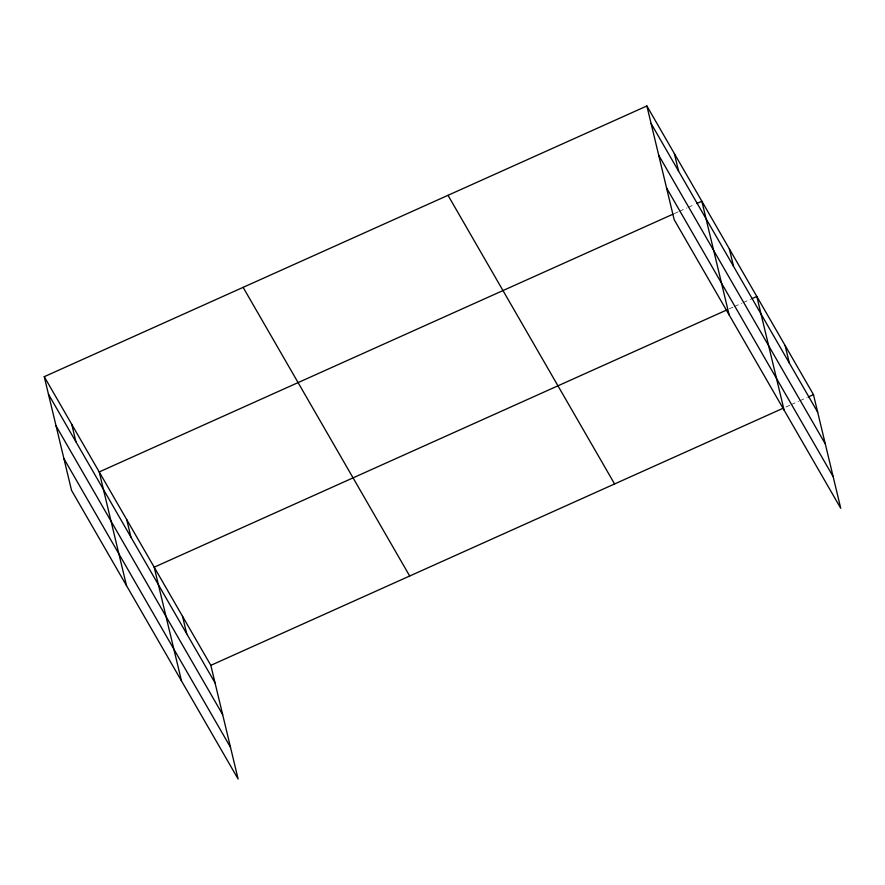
<?xml version="1.0" encoding="UTF-8"?>
<svg xmlns="http://www.w3.org/2000/svg" width="885" height="885" viewBox="0 0 885 885"><rect width="100%" height="100%" fill="white"/><g stroke="black" fill="none" stroke-linecap="round" stroke-linejoin="round"><path stroke-width="0.66" stroke-dasharray="4.42 3.32" d="M674.337 213.584L678.087 211.902M679.337 211.338L686.837 207.964M688.087 207.4L694.349 204.59M729.306 308.843L733.057 307.15M734.307 306.597L741.807 303.223M743.057 302.659L750.568 299.285M785.935 406.978L789.686 405.297M790.947 404.733L798.447 401.359M799.697 400.805L807.197 397.431"/><path stroke-width="1.33" d="M44.25 376.689L210.829 665.343L238.12 779.032L71.541 490.378L44.25 376.689L646.88 105.968L813.459 394.622L840.75 508.311L674.171 219.657L646.88 105.968M673.087 214.148L99.22 471.937L126.511 585.638M696.849 203.473L701.849 201.227L729.14 314.916M726.806 309.96L154.189 567.197L181.48 680.886M751.819 298.721L756.819 296.475L784.11 410.175M210.829 665.343L783.435 408.107M808.447 396.867L813.459 394.622M651.083 123.491L817.663 412.144M658.706 155.229L825.285 443.883M666.56 187.93L833.128 476.584M448.009 195.308L614.588 483.962M243.121 287.348L409.689 576.002M48.454 394.212L215.033 682.866M56.076 425.951L222.655 714.604M63.93 458.651L230.498 747.294M785.139 345.548L789.343 363.071M729.34 248.851L733.543 266.374M674.37 153.592L678.574 171.126M182.509 616.27L186.713 633.793M126.71 519.572L130.914 537.095M71.74 424.313L75.944 441.847"/></g></svg>
